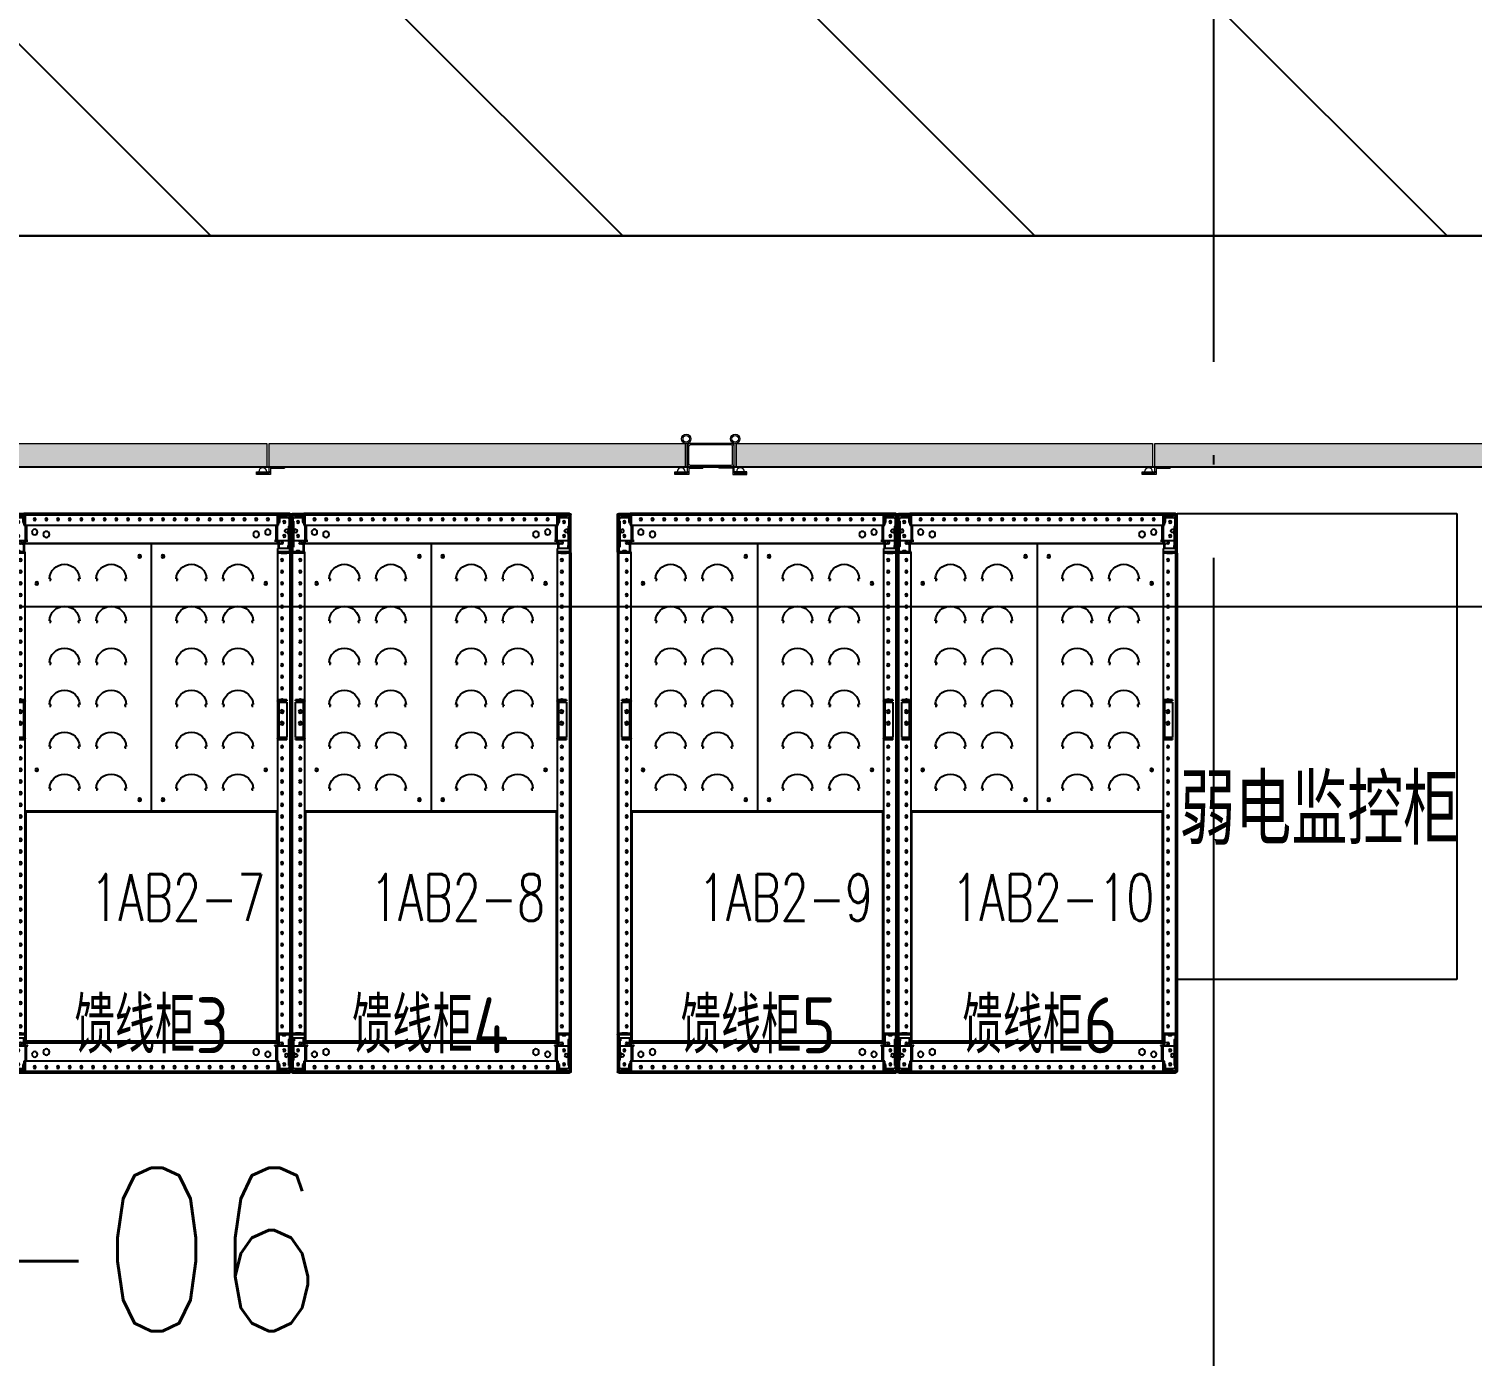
# Model space of a CAD drawing. Extents: x 758840 to 1108724, y -102573 to 143521.
# Drawn here: x 820393 to 823488, y 65825 to 68672 of the extents above; entities that cross this region are included whole.
import ezdxf
from ezdxf.enums import TextEntityAlignment as Align
from ezdxf.xclip import XClip

# ---------------------------------------------------------------- set-up
doc = ezdxf.new("R2010")
doc.units = 0
doc.header["$LTSCALE"] = 1000
doc.header["$MEASUREMENT"] = 0
doc.linetypes.add('DOTE', pattern=[2.42, 2, -0.2, 0.02, -0.2])
for name, color, linetype in [('01-房间正式编号', 1, 'Continuous'), ('02电气-设备', 255, 'Continuous'), ('02电气-设备基础', 252, 'Continuous'), ('DOTE', 8, 'DOTE'), ('LWIRE', 1, 'Continuous'), ('电缆沟', 2, 'Continuous'), ('空调标注', 3, 'Continuous'), ('钢盖板', 6, 'Continuous')]:
    doc.layers.add(name, color=color, linetype=linetype)
doc.layers.add('细实线', color=3, linetype='Continuous', lineweight=5)
doc.styles.add('_TEL_DIM', font='SIMPLEX', dxfattribs={"width": 0.8, "height": 3.5, "bigfont": 'HZTXT'})
doc.styles.get("Standard").update_dxf_attribs({"font": 'gbenor.shx', "bigfont": 'gbcbig.shx'})
doc.styles.add('平面图B$0$HZ', font='romans.shx', dxfattribs={"width": 0.8, "bigfont": 'gbcbig.shx'})
doc.styles.add('电气文字', font='txtd.shx', dxfattribs={"width": 0.8, "height": 3.5, "bigfont": 'HZTXT.shx'})

# ---------------------------------------------------------------- blocks, each defined once
blk = doc.blocks.new('600mm 低压柜')
at = {"linetype": 'Continuous', "lineweight": 18}
h = blk.add_hatch(dxfattribs=at)
h.set_pattern_fill('ANSI31', color=256, scale=100, style=0)
h.set_pattern_definition([(45, (-14519.86, -15579.33), (-224.5064, 224.5064), [])])
edge = h.paths.add_edge_path(flags=0)
edge.add_line((15.6, -155), (42.1, -155))
edge.add_line((42.1, -155), (42.1, -152.5))
edge.add_line((42.1, -152.5), (15.6, -152.5))
edge.add_arc((15.6, -152), 0.5, 180, 270, ccw=False)
edge.add_line((15.1, -152), (15.1, -73))
edge.add_arc((15.6, -73), 0.5, 90, 180, ccw=False)
edge.add_line((15.6, -72.5), (39.1, -72.5))
edge.add_arc((39.1, -73), 0.5, 0, 90, ccw=False)
edge.add_line((39.6, -73), (39.6, -95))
edge.add_line((39.6, -95), (42.1, -95))
edge.add_line((42.1, -95), (42.1, -73))
edge.add_arc((39.1, -73), 3, 0, 90)
edge.add_line((39.1, -70), (15.6, -70))
edge.add_arc((15.6, -73), 3, 90, 180)
edge.add_line((12.6, -73), (12.6, -152))
edge.add_arc((15.6, -152), 3, 180, 270)
h = blk.add_hatch(dxfattribs=at)
h.set_pattern_fill('ANSI31', color=256, scale=100, angle=90, style=0)
h.set_pattern_definition([(135, (-14519.86, -15579.33), (-224.5064, -224.5064), [])])
edge = h.paths.add_edge_path(flags=0)
edge.add_line((609.6, -152.5), (583.1, -152.5))
edge.add_line((583.1, -152.5), (583.1, -155))
edge.add_line((583.1, -155), (609.6, -155))
edge.add_arc((609.6, -152), 3, 270, 360)
edge.add_line((612.6, -152), (612.6, -73))
edge.add_arc((609.6, -73), 3, 360, 450)
edge.add_line((609.6, -70), (586.1, -70))
edge.add_arc((586.1, -73), 3, 90, 180)
edge.add_line((583.1, -73), (583.1, -95))
edge.add_line((583.1, -95), (585.6, -95))
edge.add_line((585.6, -95), (585.6, -73))
edge.add_arc((586.1, -73), 0.5, 90, 180, ccw=False)
edge.add_line((586.1, -72.5), (609.6, -72.5))
edge.add_arc((609.6, -73), 0.5, 0, 90, ccw=False)
edge.add_line((610.1, -73), (610.1, -152))
edge.add_arc((609.6, -152), 0.5, 270, 360, ccw=False)
at = {"linetype": 'Continuous', "lineweight": 25}
for p, q in [((12.6, -1185), (12.6, -73)), ((15.1, -152), (15.1, -73)), ((15.6, -70), (609.6, -70)), ((39.1, -72.5), (15.6, -72.5)), ((15.6, -96.5), (15.6, -72.5)), ((17.1, -75.2), (17.1, -72.7)), ((17.1, -72.7), (39.5, -72.7)), ((17.1, -75.2), (39.6, -75.2)), ((20.1, -78.5), (17.1, -81.5)), ((17.1, -81.5), (17.1, -97.1)), ((20.1, -75.2), (20.1, -72.7)), ((39.6, -78.5), (20.1, -78.5)), ((37.1, -81.7), (38.6, -80.2)), ((37.1, -88.2), (37.1, -81.7)), ((38.6, -89.7), (37.1, -88.2)), ((38.6, -80.2), (39.6, -80.2)), ((39.6, -89.7), (38.6, -89.7)), ((39.6, -70), (39.6, -70)), ((39.6, -95), (39.6, -73)), ((42.1, -72.5), (42, -72.5)), ((42, -72.7), (42.1, -72.7)), ((42.1, -95), (42.1, -70)), ((583.1, -73), (42.1, -73)), ((583.1, -70), (583.1, -128.5)), ((583.1, -72.5), (583.1, -72.5)), ((583.1, -72.7), (583.1, -72.7)), ((585.6, -70), (585.6, -70)), ((585.6, -73), (585.6, -95)), ((585.6, -75.2), (608.1, -75.2)), ((605.1, -78.5), (585.6, -78.5)), ((585.6, -80.2), (586.6, -80.2)), ((586.6, -89.7), (585.6, -89.7)), ((585.7, -72.7), (608.1, -72.7)), ((609.6, -72.5), (586.1, -72.5)), ((586.6, -80.2), (588.1, -81.7)), ((588.1, -88.2), (586.6, -89.7)), ((588.1, -81.7), (588.1, -88.2)), ((608.1, -81.5), (605.1, -78.5)), ((607.4, -86.3), (609.9, -86.3)), ((607.4, -86.3), (607.4, -140.8)), ((607.6, -75.2), (607.6, -72.7)), ((608.1, -75.2), (608.1, -72.7)), ((608.1, -86.3), (608.1, -81.5)), ((609.3, -80.2), (609.3, -72.5)), ((610.1, -80.2), (609.3, -80.2)), ((609.6, -80.2), (609.6, -86.3)), ((609.9, -86.3), (609.9, -140.8)), ((610.1, -73), (610.1, -152)), ((612.6, -1185), (612.6, -73)), ((15.2, -138.9), (15.2, -96.4)), ((17.8, -98.3), (17.7, -98.1)), ((17.8, -145), (17.8, -98.3)), ((19.5, -107.8), (17.8, -107.8)), ((17.8, -114.4), (19.5, -114.4)), ((19.5, -107.8), (19.5, -114.4)), ((585.6, -95), (39.6, -95)), ((42.5, -95), (42.5, -128.5)), ((45.1, -95), (45.1, -128.5)), ((45.2, -95), (45.2, -128.5)), ((579.6, -128.5), (579.6, -95)), ((580.1, -128.5), (580.1, -95)), ((610, -98.5), (610, -142.7)), ((610, -98.5), (610.1, -98.5)), ((15.1, -145), (42.1, -145)), ((15.3, -140.7), (17.7, -140.4)), ((15.3, -140.7), (17.7, -140.5)), ((15.3, -140.7), (17.8, -140.7)), ((15.3, -145), (15.3, -140.7)), ((15.6, -145), (15.6, -152.5)), ((15.6, -152.5), (42.1, -152.5)), ((17.7, -140.5), (17.8, -140.7)), ((17.8, -126.2), (20.1, -128.5)), ((19.5, -138.9), (17.8, -138.9)), ((19.5, -138.9), (19.5, -145)), ((20.1, -128.5), (48.1, -128.5)), ((22.1, -152.5), (22.1, -152.2)), ((22.1, -152.2), (34.1, -152.2)), ((34.1, -152.2), (34.1, -152.5)), ((37.1, -137), (37.1, -134.5)), ((37.1, -134.5), (39.6, -134.5)), ((37.1, -137), (39.6, -137)), ((37.8, -128.5), (37.8, -128.6)), ((37.8, -128.6), (42.1, -128.6)), ((38.6, -137), (38.6, -134.5)), ((39.1, -128.6), (39.1, -134.5)), ((39.1, -137), (39.1, -145)), ((39.6, -145), (39.6, -128.6)), ((42.1, -128.6), (42.1, -1187.5)), ((48.1, -129), (42.1, -129)), ((583.1, -134), (42.1, -134)), ((42.1, -134.5), (583.1, -134.5)), ((42.1, -137), (583.1, -137)), ((42.1, -143), (42.6, -143)), ((42.6, -137), (42.6, -631)), ((43.6, -137), (43.6, -631)), ((43.7, -138), (43.7, -137)), ((581.5, -138), (43.7, -138)), ((44.1, -138.5), (43.8, -138)), ((44.1, -138.5), (581.1, -138.5)), ((44.1, -138.5), (44.1, -631)), ((48.1, -128.5), (48.1, -129)), ((577.1, -128.5), (605.1, -128.5)), ((577.1, -129), (577.1, -128.5)), ((583.1, -129), (577.1, -129)), ((581.1, -631), (581.1, -138.5)), ((581.5, -138), (581.5, -137)), ((581.6, -137), (581.5, -137.5)), ((581.6, -631), (581.6, -137)), ((582.6, -631), (582.6, -137)), ((582.6, -143), (583.1, -143)), ((583.1, -1195), (583.1, -128.6)), ((583.1, -128.6), (587.3, -128.6)), ((583.1, -152.5), (609.6, -152.5)), ((585.6, -128.6), (585.6, -152.5)), ((585.6, -134.5), (588.1, -134.5)), ((585.6, -137), (588.1, -137)), ((586.1, -134.5), (586.1, -128.6)), ((586.1, -152.5), (586.1, -137)), ((586.6, -137), (586.6, -134.5)), ((587.3, -128.6), (587.3, -128.5)), ((588.1, -137), (588.1, -134.5)), ((592.8, -151.5), (594.3, -150)), ((592.8, -152.5), (592.8, -151.5)), ((594.3, -150), (600.8, -150)), ((600.8, -150), (602.3, -151.5)), ((602.3, -151.5), (602.3, -152.5)), ((605.1, -128.5), (607.4, -126.2)), ((607.4, -124.5), (609.9, -124.5)), ((607.4, -128.7), (609.9, -128.7)), ((609.9, -140.8), (607.4, -140.8)), ((609.6, -142.6), (609.6, -152.5)), ((610.1, -140.9), (610, -140.9)), ((15.6, -155), (42.1, -155)), ((15.6, -155), (15.6, -1185)), ((22.1, -155.2), (22.1, -155)), ((34.1, -155.2), (22.1, -155.2)), ((31, -155), (30.6, -155.2)), ((34.1, -155), (34.1, -155.2)), ((583.1, -155), (612.6, -155)), ((609.6, -1185), (609.6, -155)), ((610.1, -154.9), (610.1, -155)), ((583.1, -631.5), (42.1, -631.5)), ((42.6, -631), (43.6, -631)), ((581.6, -629.5), (43.6, -629.5)), ((44.1, -630), (581.1, -630)), ((44.1, -631), (581.1, -631)), ((147.4, -631.5), (147.4, -631)), ((149.6, -631.5), (149.6, -631)), ((275.1, -631.5), (275.1, -631)), ((312.6, -1205.5), (312.6, -631.5)), ((350.1, -631), (350.1, -631.5)), ((562.6, -631), (562.6, -631.5)), ((582.6, -631), (581.6, -631)), ((94.1, -677), (97.1, -677)), ((97.1, -680), (94.1, -680)), ((156, -677), (159, -677)), ((159, -680), (156, -680)), ((194.1, -677), (197.1, -677)), ((197.1, -680), (194.1, -680)), ((256, -677), (259, -677)), ((259, -680), (256, -680)), ((366.1, -677), (369.1, -677)), ((369.1, -680), (366.1, -680)), ((428, -677), (431, -677)), ((431, -680), (428, -680)), ((466.1, -677), (469.1, -677)), ((469.1, -680), (466.1, -680)), ((528, -677), (531, -677)), ((531, -680), (528, -680)), ((94.1, -767), (97.1, -767)), ((97.1, -770), (94.1, -770)), ((156, -767), (159, -767)), ((159, -770), (156, -770)), ((194.1, -767), (197.1, -767)), ((197.1, -770), (194.1, -770)), ((256, -767), (259, -767)), ((259, -770), (256, -770)), ((366.1, -767), (369.1, -767)), ((369.1, -770), (366.1, -770)), ((428, -767), (431, -767)), ((431, -770), (428, -770)), ((466.1, -767), (469.1, -767)), ((469.1, -770), (466.1, -770)), ((528, -767), (531, -767)), ((531, -770), (528, -770)), ((22.1, -785), (22.1, -787)), ((22.1, -785), (39.1, -785)), ((22.1, -787), (39.1, -787)), ((22.1, -789.5), (22.1, -865.5)), ((40.1, -789.5), (22.1, -789.5)), ((39.1, -789.5), (39.1, -865.5)), ((40.1, -867), (40.1, -788)), ((585.1, -788), (585.1, -867)), ((603.1, -789.5), (585.1, -789.5)), ((586.1, -785), (603.1, -785)), ((586.1, -787), (603.1, -787)), ((586.1, -865.5), (586.1, -789.5)), ((603.1, -787), (603.1, -785)), ((603.1, -865.5), (603.1, -789.5)), ((22.1, -865.5), (40.1, -865.5)), ((94.1, -857), (97.1, -857)), ((97.1, -860), (94.1, -860)), ((156, -857), (159, -857)), ((159, -860), (156, -860)), ((194.1, -857), (197.1, -857)), ((197.1, -860), (194.1, -860)), ((256, -857), (259, -857)), ((259, -860), (256, -860)), ((366.1, -857), (369.1, -857)), ((369.1, -860), (366.1, -860)), ((428, -857), (431, -857)), ((431, -860), (428, -860)), ((466.1, -857), (469.1, -857)), ((469.1, -860), (466.1, -860)), ((528, -857), (531, -857)), ((531, -860), (528, -860)), ((585.1, -865.5), (603.1, -865.5)), ((22.1, -868), (22.1, -870)), ((39.1, -868), (22.1, -868)), ((39.1, -870), (22.1, -870)), ((603.1, -868), (586.1, -868)), ((603.1, -870), (586.1, -870)), ((603.1, -870), (603.1, -868)), ((94.1, -947), (97.1, -947)), ((97.1, -950), (94.1, -950)), ((156, -947), (159, -947)), ((159, -950), (156, -950)), ((194.1, -947), (197.1, -947)), ((197.1, -950), (194.1, -950)), ((256, -947), (259, -947)), ((259, -950), (256, -950)), ((366.1, -947), (369.1, -947)), ((369.1, -950), (366.1, -950)), ((428, -947), (431, -947)), ((431, -950), (428, -950)), ((466.1, -947), (469.1, -947)), ((469.1, -950), (466.1, -950)), ((528, -947), (531, -947)), ((531, -950), (528, -950)), ((94.1, -1037), (97.1, -1037)), ((97.1, -1040), (94.1, -1040)), ((156, -1037), (159, -1037)), ((159, -1040), (156, -1040)), ((194.1, -1037), (197.1, -1037)), ((197.1, -1040), (194.1, -1040)), ((256, -1037), (259, -1037)), ((259, -1040), (256, -1040)), ((366.1, -1037), (369.1, -1037)), ((369.1, -1040), (366.1, -1040)), ((428, -1037), (431, -1037)), ((431, -1040), (428, -1040)), ((466.1, -1037), (469.1, -1037)), ((469.1, -1040), (466.1, -1040)), ((528, -1037), (531, -1037)), ((531, -1040), (528, -1040)), ((94.1, -1127), (97.1, -1127)), ((97.1, -1130), (94.1, -1130)), ((156, -1127), (159, -1127)), ((159, -1130), (156, -1130)), ((194.1, -1127), (197.1, -1127)), ((197.1, -1130), (194.1, -1130)), ((256, -1127), (259, -1127)), ((259, -1130), (256, -1130)), ((366.1, -1127), (369.1, -1127)), ((369.1, -1130), (366.1, -1130)), ((428, -1127), (431, -1127)), ((431, -1130), (428, -1130)), ((466.1, -1127), (469.1, -1127)), ((469.1, -1130), (466.1, -1130)), ((528, -1127), (531, -1127)), ((531, -1130), (528, -1130)), ((42.1, -1185), (12.6, -1185)), ((12.6, -1188), (12.6, -1267)), ((15.1, -1185), (15.1, -1185)), ((15.1, -1267), (15.1, -1188)), ((15.1, -1199), (15.2, -1199)), ((15.2, -1241.5), (15.2, -1197.3)), ((15.3, -1199.1), (17.8, -1199.1)), ((15.3, -1253.6), (15.3, -1199.1)), ((42.1, -1187.5), (15.6, -1187.5)), ((15.6, -1197.3), (15.6, -1187.5)), ((17.8, -1253.6), (17.8, -1199.1)), ((22.8, -1188.5), (22.8, -1187.5)), ((24.3, -1190), (22.8, -1188.5)), ((30.8, -1190), (24.3, -1190)), ((32.3, -1188.5), (30.8, -1190)), ((32.3, -1187.5), (32.3, -1188.5)), ((37.1, -1203), (37.1, -1205.5)), ((39.6, -1203), (37.1, -1203)), ((39.6, -1205.5), (37.1, -1205.5)), ((38.6, -1203), (38.6, -1205.5)), ((39.1, -1187.5), (39.1, -1203)), ((39.1, -1205.5), (39.1, -1211.4)), ((39.6, -1211.4), (39.6, -1187.5)), ((40.6, -1187.5), (40.6, -1205.5)), ((40.6, -1205.5), (584.6, -1205.5)), ((42.1, -1211.4), (42.1, -1205.5)), ((42.1, -1206), (583.1, -1206)), ((609.6, -1185), (583.1, -1185)), ((609.6, -1187.5), (583.1, -1187.5)), ((610.1, -1195), (583.1, -1195)), ((583.1, -1205.5), (583.1, -1211.4)), ((584.6, -1205.5), (584.6, -1195)), ((585.6, -1195), (585.6, -1211.4)), ((588.1, -1203), (585.6, -1203)), ((588.1, -1205.5), (585.6, -1205.5)), ((586.1, -1203), (586.1, -1195)), ((586.1, -1211.4), (586.1, -1205.5)), ((586.6, -1203), (586.6, -1205.5)), ((588.1, -1203), (588.1, -1205.5)), ((591.1, -1185), (591.1, -1184.7)), ((591.1, -1184.7), (603.1, -1184.7)), ((591.1, -1187.7), (591.1, -1187.5)), ((603.1, -1187.7), (591.1, -1187.7)), ((594.1, -1185), (594.5, -1184.7)), ((603.1, -1184.7), (603.1, -1185)), ((603.1, -1187.5), (603.1, -1187.7)), ((605.7, -1201.1), (605.7, -1195)), ((605.7, -1201.1), (607.4, -1201.1)), ((607.4, -1195), (607.4, -1241.7)), ((607.4, -1199.4), (607.4, -1199.2)), ((609.9, -1199.2), (607.4, -1199.5)), ((609.9, -1199.2), (607.4, -1199.4)), ((609.9, -1199.2), (607.4, -1199.2)), ((609.6, -1195), (609.6, -1187.5)), ((609.9, -1195), (609.9, -1199.2)), ((610, -1201.1), (610, -1243.5)), ((610.1, -1188), (610.1, -1267)), ((612.6, -1188), (612.6, -1267)), ((17.8, -1211.2), (15.3, -1211.2)), ((17.8, -1215.4), (15.3, -1215.4)), ((20.1, -1211.5), (17.8, -1213.8)), ((48.1, -1211.5), (20.1, -1211.5)), ((42.1, -1211.4), (37.8, -1211.4)), ((37.8, -1211.4), (37.8, -1211.5)), ((42.1, -1211), (48.1, -1211)), ((42.1, -1270), (42.1, -1211.5)), ((45.1, -1211.5), (45.1, -1245)), ((45.6, -1211.5), (45.6, -1245)), ((48.1, -1211), (48.1, -1211.5)), ((577.1, -1211), (583.1, -1211)), ((577.1, -1211.5), (577.1, -1211)), ((605.1, -1211.5), (577.1, -1211.5)), ((579.9, -1245), (579.9, -1211.5)), ((580, -1245), (580, -1211.5)), ((582.6, -1245), (582.6, -1211.5)), ((587.3, -1211.4), (583.1, -1211.4)), ((587.3, -1211.5), (587.3, -1211.4)), ((607.4, -1213.8), (605.1, -1211.5)), ((607.4, -1225.6), (605.7, -1225.6)), ((605.7, -1232.2), (605.7, -1225.6)), ((605.7, -1232.2), (607.4, -1232.2)), ((15.2, -1241.5), (15.1, -1241.5)), ((15.1, -1259.8), (15.9, -1259.8)), ((17.8, -1253.6), (15.3, -1253.6)), ((15.6, -1259.8), (15.6, -1253.6)), ((15.6, -1267.5), (39.1, -1267.5)), ((15.9, -1259.8), (15.9, -1267.5)), ((17.1, -1253.6), (17.1, -1258.5)), ((17.1, -1258.5), (20.1, -1261.5)), ((17.1, -1264.8), (17.1, -1267.3)), ((39.6, -1264.8), (17.1, -1264.8)), ((39.5, -1267.3), (17.1, -1267.3)), ((17.6, -1264.8), (17.6, -1267.3)), ((20.1, -1261.5), (39.6, -1261.5)), ((37.1, -1251.7), (38.6, -1250.2)), ((37.1, -1258.2), (37.1, -1251.7)), ((38.6, -1259.7), (37.1, -1258.2)), ((38.6, -1250.2), (39.6, -1250.2)), ((39.6, -1259.7), (38.6, -1259.7)), ((39.6, -1267), (39.6, -1245)), ((39.6, -1245), (585.6, -1245)), ((42.1, -1267.3), (42, -1267.3)), ((42, -1267.5), (42.1, -1267.5)), ((42.1, -1267), (583.1, -1267)), ((583.1, -1245), (583.1, -1270)), ((583.1, -1267.3), (583.1, -1267.3)), ((583.1, -1267.5), (583.1, -1267.5)), ((585.6, -1245), (585.6, -1267)), ((585.6, -1250.2), (586.6, -1250.2)), ((586.6, -1259.7), (585.6, -1259.7)), ((585.6, -1261.5), (605.1, -1261.5)), ((608.1, -1264.8), (585.6, -1264.8)), ((608.1, -1267.3), (585.7, -1267.3)), ((586.1, -1267.5), (609.6, -1267.5)), ((586.6, -1250.2), (588.1, -1251.7)), ((588.1, -1258.2), (586.6, -1259.7)), ((588.1, -1251.7), (588.1, -1258.2)), ((605.1, -1261.5), (608.1, -1258.5)), ((605.1, -1264.8), (605.1, -1267.3)), ((607.4, -1241.7), (607.4, -1241.9)), ((608.1, -1258.5), (608.1, -1242.9)), ((608.1, -1264.8), (608.1, -1267.3)), ((609.6, -1243.5), (609.6, -1267.5)), ((15.6, -1270), (39.1, -1270)), ((39.6, -1269.9), (39.6, -1270)), ((609.6, -1270), (39.6, -1270))]:
    blk.add_line(p, q, dxfattribs=at)
at = {"linetype": 'Continuous', "lineweight": 25, "flags": 128}
for points in [[(33.5, -155.2), (33.3, -155), (33.1, -155)], [(591.6, -1184.7), (591.8, -1184.9), (592, -1185)]]:
    blk.add_lwpolyline(points, dxfattribs=at)
at = {"linetype": 'Continuous', "lineweight": 25}
for centre, radius in [((27.3, -88.5), 2.7), ((62.6, -82.5), 2.7), ((87.6, -82.5), 2.7), ((112.6, -82.5), 2.7), ((137.6, -82.5), 2.7), ((162.6, -82.5), 2.7), ((187.6, -82.5), 2.7), ((212.6, -82.5), 2.7), ((237.6, -82.5), 2.7), ((262.6, -82.5), 2.7), ((287.6, -82.5), 2.7), ((312.6, -82.5), 2.7), ((337.6, -82.5), 2.7), ((362.6, -82.5), 2.7), ((387.6, -82.5), 2.7), ((412.6, -82.5), 2.7), ((437.6, -82.5), 2.7), ((462.6, -82.5), 2.7), ((487.6, -82.5), 2.7), ((512.6, -82.5), 2.7), ((537.6, -82.5), 2.7), ((562.6, -82.5), 2.7), ((597.8, -88.5), 2.7), ((27.3, -118.5), 2.7), ((62.6, -110), 6), ((87.6, -115), 6.55), ((537.6, -115), 6.55), ((562.6, -110), 6), ((597.8, -118.5), 2.7), ((602.6, -107.5), 3.55), ((32.1, -132.5), 2.7), ((593.1, -132.5), 2.7), ((32.1, -170), 2.7), ((593.1, -170), 2.7), ((32.1, -195), 2.7), ((593.1, -195), 2.7), ((32.1, -220), 2.7), ((32.1, -245), 2.7), ((593.1, -220), 2.7), ((593.1, -245), 2.7), ((32.1, -270), 2.7), ((593.1, -270), 2.7), ((32.1, -295), 2.7), ((593.1, -295), 2.7), ((32.1, -320), 2.7), ((593.1, -320), 2.7), ((32.1, -345), 2.7), ((32.1, -370), 2.7), ((593.1, -345), 2.7), ((593.1, -370), 2.7), ((32.1, -395), 2.7), ((593.1, -395), 2.7), ((32.1, -420), 2.7), ((593.1, -420), 2.7), ((32.1, -445), 2.7), ((593.1, -445), 2.7), ((32.1, -470), 2.7), ((32.1, -495), 2.7), ((593.1, -470), 2.7), ((593.1, -495), 2.7), ((32.1, -520), 2.7), ((593.1, -520), 2.7), ((32.1, -545), 2.7), ((593.1, -545), 2.7), ((32.1, -570), 2.7), ((593.1, -570), 2.7), ((32.1, -595), 2.7), ((32.1, -620), 2.7), ((593.1, -595), 2.7), ((593.1, -620), 2.7), ((32.1, -645), 2.7), ((593.1, -645), 2.7), ((32.1, -670), 2.7), ((287.6, -656), 3.25), ((287.6, -656), 2.7), ((337.6, -656), 3.25), ((337.6, -656), 2.7), ((593.1, -670), 2.7), ((32.1, -695), 2.7), ((593.1, -695), 2.7), ((32.1, -720), 2.7), ((32.1, -745), 2.7), ((67.1, -720), 3.25), ((67.1, -720), 2.7), ((558.1, -720), 3.25), ((558.1, -720), 2.7), ((593.1, -720), 2.7), ((593.1, -745), 2.7), ((32.1, -770), 2.7), ((593.1, -770), 2.7), ((32.1, -820), 3.55), ((32.1, -820), 2.7), ((593.1, -820), 3.55), ((593.1, -820), 2.7), ((32.1, -845), 3.55), ((32.1, -845), 2.7), ((593.1, -845), 3.55), ((593.1, -845), 2.7), ((32.1, -895), 2.7), ((593.1, -895), 2.7), ((32.1, -920), 2.7), ((593.1, -920), 2.7), ((32.1, -945), 2.7), ((593.1, -945), 2.7), ((32.1, -970), 2.7), ((593.1, -970), 2.7), ((32.1, -995), 2.7), ((32.1, -1020), 2.7), ((593.1, -995), 2.7), ((593.1, -1020), 2.7), ((32.1, -1045), 2.7), ((593.1, -1045), 2.7), ((32.1, -1070), 2.7), ((593.1, -1070), 2.7), ((32.1, -1095), 2.7), ((593.1, -1095), 2.7), ((32.1, -1120), 2.7), ((32.1, -1145), 2.7), ((67.1, -1120), 3.25), ((67.1, -1120), 2.7), ((558.1, -1120), 3.25), ((558.1, -1120), 2.7), ((593.1, -1120), 2.7), ((593.1, -1145), 2.7), ((32.1, -1170), 2.7), ((287.6, -1178), 3.25), ((287.6, -1178), 2.7), ((337.6, -1178), 3.25), ((337.6, -1178), 2.7), ((593.1, -1170), 2.7), ((32.1, -1207.5), 2.7), ((593.1, -1207.5), 2.7), ((22.6, -1232.5), 3.55), ((27.3, -1221.5), 2.7), ((62.6, -1230), 6), ((87.6, -1225), 6.55), ((537.6, -1225), 6.55), ((562.6, -1230), 6), ((597.8, -1221.5), 2.7), ((27.3, -1251.5), 2.7), ((62.6, -1257.5), 2.7), ((87.6, -1257.5), 2.7), ((112.6, -1257.5), 2.7), ((137.6, -1257.5), 2.7), ((162.6, -1257.5), 2.7), ((187.6, -1257.5), 2.7), ((212.6, -1257.5), 2.7), ((237.6, -1257.5), 2.7), ((262.6, -1257.5), 2.7), ((287.6, -1257.5), 2.7), ((312.6, -1257.5), 2.7), ((337.6, -1257.5), 2.7), ((362.6, -1257.5), 2.7), ((387.6, -1257.5), 2.7), ((412.6, -1257.5), 2.7), ((437.6, -1257.5), 2.7), ((462.6, -1257.5), 2.7), ((487.6, -1257.5), 2.7), ((512.6, -1257.5), 2.7), ((537.6, -1257.5), 2.7), ((562.6, -1257.5), 2.7), ((597.8, -1251.5), 2.7)]:
    blk.add_circle(centre, radius, dxfattribs=at)
for centre, radius, start, end in [((15.6, -73), 3, 90, 180), ((15.6, -73), 0.5, 90, 180), ((39.1, -73), 3, 0, 90), ((39.1, -73), 0.5, 0, 90), ((586.1, -73), 3, 90, 180), ((586.1, -73), 0.5, 90, 180), ((609.6, -73), 3, 360, 90), ((609.6, -73), 0.5, 360, 90), ((16.4, -98.3), 1.34, 9.2464, 13.1616), ((22.6, -107.5), 3.55, 209.1627, 184.8477), ((609.9, -98.4), 0.0893, 191.4218, 278.0495), ((15.6, -152), 3, 180, 270), ((15.6, -152), 0.5, 180, 270), ((15.2, -140.7), 0.0515, 9.2464, 13.1616), ((16.4, -140.7), 1.34, 9.2464, 13.1616), ((609.6, -140.4), 2.32, 191.4218, 278.0495), ((609.6, -152), 3, 270, 360), ((609.6, -152), 0.5, 270, 0), ((609.9, -140.8), 0.0893, 191.4218, 278.0495), ((610, -142.7), 0.0893, 11.4218, 98.0495), ((126.6, -678.5), 32.5, 182.6454, 357.3546), ((126.6, -678.5), 29.5, 177.0854, 182.9146), ((126.6, -678.5), 29.5, 357.0854, 2.9146), ((226.6, -678.5), 32.5, 182.6454, 357.3546), ((226.6, -678.5), 29.5, 177.0854, 182.9146), ((226.6, -678.5), 29.5, 357.0854, 2.9146), ((398.6, -678.5), 32.5, 182.6454, 357.3546), ((398.6, -678.5), 29.5, 177.0854, 182.9146), ((398.6, -678.5), 29.5, 357.0854, 2.9146), ((498.6, -678.5), 32.5, 182.6454, 357.3546), ((498.6, -678.5), 29.5, 177.0854, 182.9146), ((498.6, -678.5), 29.5, 357.0854, 2.9146), ((126.6, -768.5), 32.5, 182.6454, 357.3546), ((126.6, -768.5), 29.5, 177.0854, 182.9146), ((126.6, -768.5), 29.5, 357.0854, 2.9146), ((226.6, -768.5), 32.5, 182.6454, 357.3546), ((226.6, -768.5), 29.5, 177.0854, 182.9146), ((226.6, -768.5), 29.5, 357.0854, 2.9146), ((398.6, -768.5), 32.5, 182.6454, 357.3546), ((398.6, -768.5), 29.5, 177.0854, 182.9146), ((398.6, -768.5), 29.5, 357.0854, 2.9146), ((498.6, -768.5), 32.5, 182.6454, 357.3546), ((498.6, -768.5), 29.5, 177.0854, 182.9146), ((498.6, -768.5), 29.5, 357.0854, 2.9146), ((39.1, -788), 3, 0, 90), ((39.1, -788), 1, 0, 90), ((586.1, -788), 3, 90, 180), ((586.1, -788), 1, 90, 180), ((126.6, -858.5), 32.5, 182.6454, 357.3546), ((126.6, -858.5), 29.5, 177.0854, 182.9146), ((126.6, -858.5), 29.5, 357.0854, 2.9146), ((226.6, -858.5), 32.5, 182.6454, 357.3546), ((226.6, -858.5), 29.5, 177.0854, 182.9146), ((226.6, -858.5), 29.5, 357.0854, 2.9146), ((398.6, -858.5), 32.5, 182.6454, 357.3546), ((398.6, -858.5), 29.5, 177.0854, 182.9146), ((398.6, -858.5), 29.5, 357.0854, 2.9146), ((498.6, -858.5), 32.5, 182.6454, 357.3546), ((498.6, -858.5), 29.5, 177.0854, 182.9146), ((498.6, -858.5), 29.5, 357.0854, 2.9146), ((32.1, -870), 2.7, 180, 0), ((32.1, -870), 2.7, 47.7946, 132.2054), ((39.1, -867), 3, 270, 0), ((39.1, -867), 1, 270, 0), ((586.1, -867), 3, 180, 270), ((586.1, -867), 1, 180, 270), ((593.1, -870), 2.7, 180, 0), ((593.1, -870), 2.7, 47.7946, 132.2054), ((126.6, -948.5), 32.5, 182.6454, 357.3546), ((126.6, -948.5), 29.5, 177.0854, 182.9146), ((126.6, -948.5), 29.5, 357.0854, 2.9146), ((226.6, -948.5), 32.5, 182.6454, 357.3546), ((226.6, -948.5), 29.5, 177.0854, 182.9146), ((226.6, -948.5), 29.5, 357.0854, 2.9146), ((398.6, -948.5), 32.5, 182.6454, 357.3546), ((398.6, -948.5), 29.5, 177.0854, 182.9146), ((398.6, -948.5), 29.5, 357.0854, 2.9146), ((498.6, -948.5), 32.5, 182.6454, 357.3546), ((498.6, -948.5), 29.5, 177.0854, 182.9146), ((498.6, -948.5), 29.5, 357.0854, 2.9146), ((126.6, -1038.5), 32.5, 182.6454, 357.3546), ((126.6, -1038.5), 29.5, 177.0854, 182.9146), ((126.6, -1038.5), 29.5, 357.0854, 2.9146), ((226.6, -1038.5), 32.5, 182.6454, 357.3546), ((226.6, -1038.5), 29.5, 177.0854, 182.9146), ((226.6, -1038.5), 29.5, 357.0854, 2.9146), ((398.6, -1038.5), 32.5, 182.6454, 357.3546), ((398.6, -1038.5), 29.5, 177.0854, 182.9146), ((398.6, -1038.5), 29.5, 357.0854, 2.9146), ((498.6, -1038.5), 32.5, 182.6454, 357.3546), ((498.6, -1038.5), 29.5, 177.0854, 182.9146), ((498.6, -1038.5), 29.5, 357.0854, 2.9146), ((126.6, -1128.5), 32.5, 182.6454, 357.3546), ((126.6, -1128.5), 29.5, 177.0854, 182.9146), ((126.6, -1128.5), 29.5, 357.0854, 2.9146), ((226.6, -1128.5), 32.5, 182.6454, 357.3546), ((226.6, -1128.5), 29.5, 177.0854, 182.9146), ((226.6, -1128.5), 29.5, 357.0854, 2.9146), ((398.6, -1128.5), 32.5, 182.6454, 357.3546), ((398.6, -1128.5), 29.5, 177.0854, 182.9146), ((398.6, -1128.5), 29.5, 357.0854, 2.9146), ((498.6, -1128.5), 32.5, 182.6454, 357.3546), ((498.6, -1128.5), 29.5, 177.0854, 182.9146), ((498.6, -1128.5), 29.5, 357.0854, 2.9146), ((15.6, -1188), 3, 90, 180), ((15.6, -1188), 0.5, 90, 180), ((15.1, -1197.2), 0.0893, 191.4218, 278.0495), ((15.5, -1199.6), 2.32, 11.4218, 98.0495), ((15.2, -1199.1), 0.0893, 11.4218, 98.0495), ((608.7, -1199.2), 1.34, 189.2464, 193.1616), ((609.6, -1188), 3, 0, 90), ((609.6, -1188), 0.5, 0, 90), ((609.9, -1199.2), 0.0515, 189.2464, 193.1616), ((602.6, -1232.5), 3.55, 29.1627, 4.8477), ((15.6, -1267), 3, 180, 270), ((15.6, -1267), 0.5, 180, 270), ((15.2, -1241.6), 0.0893, 11.4218, 98.0495), ((39.1, -1267), 0.5, 270, 360), ((39.1, -1267), 3, 270, 360), ((586.1, -1267), 3, 180, 270), ((586.1, -1267), 0.5, 180, 270), ((608.7, -1241.7), 1.34, 189.2464, 193.1616), ((609.6, -1267), 3, 270, 0), ((609.6, -1267), 0.5, 270, 0)]:
    blk.add_arc(centre, radius, start, end, dxfattribs=at)
for points, knots in [([(15.2, -96.4), (15.1, -96.4), (15.1, -96.4), (15.1, -96.4), (15.1, -96.4), (15.1, -96.4), (15.1, -96.4)], [0, 0, 0, 0, 0.25, 0.5, 0.75, 1, 1, 1, 1]), ([(15.1, -138.8), (15.1, -138.8), (15.1, -138.8), (15.1, -138.8), (15.1, -138.9), (15.1, -138.9), (15.2, -138.9)], [0, 0, 0, 0, 0.25, 0.5, 0.75, 1, 1, 1, 1]), ([(15.2, -140.6), (15.2, -140.6), (15.2, -140.6), (15.2, -140.6), (15.2, -140.7), (15.2, -140.7), (15.3, -140.7)], [0, 0, 0, 0, 0.25, 0.5, 0.75, 1, 1, 1, 1]), ([(43.7, -137.5), (43.6, -137.3), (43.6, -137.2), (43.6, -137), (43.6, -137)], [0, 0, 0, 0, 0.797692, 1, 1, 1, 1]), ([(581.3, -138), (581.2, -138.1), (581.2, -138.3), (581.1, -138.4), (581.1, -138.5)], [0, 0, 0, 0, 0.790027, 1, 1, 1, 1]), ([(610, -1199.3), (609.9, -1199.3), (609.9, -1199.3), (609.9, -1199.3), (609.9, -1199.3), (609.9, -1199.3), (609.9, -1199.2)], [0, 0, 0, 0, 0.25, 0.5, 0.75, 1, 1, 1, 1]), ([(610.1, -1201.1), (610.1, -1201.1), (610, -1201.1), (610, -1201.1), (610, -1201.1), (610, -1201.1), (610, -1201.1)], [0, 0, 0, 0, 0.25, 0.5, 0.75, 1, 1, 1, 1]), ([(610, -1243.5), (610, -1243.5), (610, -1243.5), (610, -1243.5), (610, -1243.5), (610.1, -1243.6), (610.1, -1243.6)], [0, 0, 0, 0, 0.25, 0.5, 0.75, 1, 1, 1, 1])]:
    blk.add_open_spline(points, degree=3, knots=knots, dxfattribs=at)
for points in [[(17.7, -98), (17.6, -97.8), (17.5, -97.3), (16.9, -96.8), (16.1, -96.5), (15.5, -96.5), (15.2, -96.4)], [(15.2, -138.9), (15.5, -138.9), (16.1, -138.9), (16.9, -139.3), (17.5, -139.8), (17.6, -140.2), (17.7, -140.4)], [(43.7, -138), (43.7, -138), (43.8, -138), (43.9, -138.1), (44, -138.3), (44, -138.4), (44.1, -138.5)], [(581.1, -138.5), (581.1, -138.4), (581.2, -138.3), (581.3, -138.1), (581.4, -138), (581.4, -138), (581.5, -138)], [(610, -1201.1), (609.6, -1201.1), (609, -1201), (608.2, -1200.7), (607.6, -1200.2), (607.5, -1199.7), (607.4, -1199.5)], [(607.4, -1242), (607.5, -1242.2), (607.6, -1242.6), (608.2, -1243.1), (609, -1243.4), (609.6, -1243.5), (610, -1243.5)]]:
    blk.add_open_spline(points, degree=3, dxfattribs=at)
blk = doc.blocks.new('BD4-PAL0101-LVPM-06')
at = {"ltscale": 5}
h = blk.add_hatch(dxfattribs=at)
h.set_pattern_fill('隔热材料01', color=8, scale=80, angle=45)
h.set_pattern_definition([(315, (-6392441.697, 4851822.73), (28.28427125, 28.28427125), [4.0142, -35.9858]), (315, (-6392462.887, 4851801.54), (28.28427125, 28.28427125), [4.0142, -35.9858]), (135, (-6392429.262, 4851796.78), (-28.28427125, -28.28427125), [4.0142, -35.9858]), (135, (-6392436.936, 4851789.106), (-28.28427125, -28.28427125), [4.0142, -35.9858]), (225, (-6392414.405, 4851802.546), (28.28427125, -28.28427125), [40.0194, 0.0194]), (180, (-6392423.72, 4851796.07), (-28.2842, 28.2842), [3.4144, -53.1542]), (161.56505, (-6392398.85, 4851824.354), (-28.284169758, 28.28429741), [2.244, -87.1988]), (161.56505, (-6392427.134, 4851796.07), (-28.284169758, 28.28429741), [2.244, -87.1988]), (198.43495, (-6392391.177, 4851825.773), (-28.28429741, 28.28416976), [4.488, -84.9548]), (198.43495, (-6392419.46, 4851797.49), (-28.28429741, 28.28416976), [4.488, -84.9548]), (108.43495, (-6392403.817, 4851827.902), (-28.28429741, 28.284169758), [21.3712, -68.0716]), (108.43495, (-6392432.101, 4851799.618), (-28.28429741, 28.284169758), [21.3712, -68.0716]), (161.56505, (-6392413.413, 4851851.015), (-28.284169758, 28.28429741), [2.244, -87.1988]), (161.56505, (-6392441.697, 4851822.73), (-28.284169758, 28.28429741), [2.244, -87.1988]), (180, (-6392443.826, 4851823.44), (-28.2842, 28.2842), [3.4144, -53.1542]), (198.43495, (-6392418.956, 4851851.724), (-28.28429741, 28.28416976), [4.488, -84.9548]), (198.43495, (-6392447.24, 4851823.44), (-28.28429741, 28.28416976), [4.488, -84.9548]), (90, (-6392463.597, 4851803.67), (-28.2842, 28.2842), [3.4144, -53.1542]), (108.43495, (-6392434.603, 4851829.825), (-28.28429741, 28.284169758), [2.244, -87.1988]), (108.43495, (-6392462.887, 4851801.54), (-28.28429741, 28.284169758), [2.244, -87.1988]), (71.56505, (-6392435.313, 4851835.37), (-28.28416976, 28.28429741), [4.488, -84.9548]), (71.56505, (-6392463.597, 4851807.084), (-28.28416976, 28.28429741), [4.488, -84.9548]), (161.56505, (-6392411.49, 4851820.229), (-28.284169758, 28.28429741), [21.3712, -68.0716]), (161.56505, (-6392439.774, 4851791.944), (-28.284169758, 28.28429741), [21.3712, -68.0716]), (90, (-6392436.226, 4851783.563), (-28.2842, 28.2842), [3.4144, -53.1542]), (108.43495, (-6392407.942, 4851815.261), (-28.28429741, 28.284169758), [2.244, -87.1988]), (108.43495, (-6392436.226, 4851786.977), (-28.28429741, 28.284169758), [2.244, -87.1988]), (71.56505, (-6392409.36, 4851807.59), (-28.28416976, 28.28429741), [4.488, -84.9548]), (71.56505, (-6392437.646, 4851779.305), (-28.28416976, 28.28429741), [4.488, -84.9548])])
h.paths.add_polyline_path([(1944777.6, 710163.1), (1944777.6, 710213.1), (1944212.1, 710213.1), (1944212.1, 710163.1)])
h.paths.add_polyline_path([(1945348.1, 710163.1), (1945348.1, 710213.1), (1944782.6, 710213.1), (1944782.6, 710163.1)])
h.paths.add_polyline_path([(1943209.6, 710213.1), (1944102.1, 710213.1), (1944102.1, 710163.1), (1943209.6, 710163.1)])
h.paths.add_polyline_path([(1942312.1, 710213.1), (1943204.6, 710213.1), (1943204.6, 710163.1), (1942312.1, 710163.1)])
h.paths.add_polyline_path([(1942202.1, 710163.1), (1941309.6, 710163.1), (1941309.6, 710213.1), (1942202.1, 710213.1)])
h.paths.add_polyline_path([(1941304.6, 710213.1), (1941304.6, 710163.1), (1940412.1, 710163.1), (1940412.1, 710213.1)])
h.paths.add_polyline_path([(1939209.6, 710213.1), (1940302.1, 710213.1), (1940302.1, 710163.1), (1939209.6, 710163.1)])
h.paths.add_polyline_path([(1939204.6, 710213.1), (1939204.6, 710163.1), (1938112.1, 710163.1), (1938112.1, 710213.1)])
h.paths.add_polyline_path([(1936804.6, 710213.1), (1938002.1, 710213.1), (1938002.1, 710163.1), (1936804.6, 710163.1)])
h.paths.add_polyline_path([(1936799.6, 710213.1), (1936799.6, 710163.1), (1935602.1, 710163.1), (1935602.1, 710213.1)])
h.paths.add_polyline_path([(1934199.6, 710213.1), (1935492.1, 710213.1), (1935492.1, 710163.1), (1934199.6, 710163.1)])
h.paths.add_polyline_path([(1934194.6, 710213.1), (1934194.6, 710163.1), (1932902.1, 710163.1), (1932902.1, 710213.1)])
h.paths.add_polyline_path([(1932792.1, 710213.1), (1931952.1, 710213.1), (1931952.1, 710163.1), (1932792.1, 710163.1)])
at = {"linetype": 'ByBlock', "lineweight": 15}
for p, q in [((1940412.1, 710213.1, 0), (1941304.6, 710213.1, 0)), ((1941304.6, 710213.1, 0), (1941304.6, 710163.1, 0)), ((1941309.6, 710163.1, 0), (1941309.6, 710213.1, 0)), ((1941309.6, 710213.1, 0), (1942202.1, 710213.1, 0)), ((1942202.1, 710213.1, 0), (1942202.1, 710163.1, 0)), ((1942312.1, 710163.1, 0), (1942312.1, 710213.1, 0)), ((1942312.1, 710213.1, 0), (1943204.6, 710213.1, 0)), ((1943204.6, 710213.1, 0), (1943204.6, 710163.1, 0)), ((1943209.6, 710163.1, 0), (1943209.6, 710213.1, 0)), ((1943209.6, 710213.1, 0), (1944102.1, 710213.1, 0)), ((1941304.6, 710163.1, 0), (1940412.1, 710163.1, 0)), ((1942202.1, 710163.1, 0), (1941309.6, 710163.1, 0)), ((1943204.6, 710163.1, 0), (1942312.1, 710163.1, 0)), ((1944102.1, 710163.1, 0), (1943209.6, 710163.1, 0))]:
    blk.add_line(p, q, dxfattribs=at)
at = {"lineweight": 15}
for p, q in [((1942202.6, 710163.1, 0), (1942202.6, 710213.3, 0)), ((1942206.6, 710163.1, 0), (1942206.6, 710213.3, 0)), ((1942210.3, 710169.1, 0), (1942210.3, 710207.1, 0)), ((1942307.6, 710163.1, 0), (1942307.6, 710213.3, 0)), ((1942311.6, 710163.1, 0), (1942311.6, 710213.3, 0)), ((1941282.6, 710149.6, 0), (1941282.6, 710152.6, 0)), ((1941282.6, 710152.6, 0), (1941309.6, 710152.6, 0)), ((1941282.6, 710149.6, 0), (1941309.6, 710149.6, 0)), ((1941282.6, 710146.6, 0), (1941282.6, 710149.6, 0)), ((1941309.6, 710149.6, 0), (1941282.6, 710149.6, 0)), ((1941312.6, 710146.6, 0), (1941282.6, 710146.6, 0)), ((1941309.6, 710149.6, 0), (1941309.6, 710163.1, 0)), ((1941309.6, 710163.1, 0), (1941342.6, 710163.1, 0)), ((1941309.6, 710153.5, 0), (1941309.6, 710149.6, 0)), ((1941312.6, 710146.6, 0), (1941309.6, 710146.6, 0)), ((1941312.6, 710160.1, 0), (1941312.6, 710146.6, 0)), ((1941312.6, 710160.1, 0), (1941342.6, 710160.1, 0)), ((1941312.6, 710149.6, 0), (1941312.6, 710146.6, 0)), ((1941342.6, 710163.1, 0), (1941342.6, 710160.1, 0)), ((1942180.1, 710149.6, 0), (1942180.1, 710152.6, 0)), ((1942180.1, 710152.6, 0), (1942207.1, 710152.6, 0)), ((1942180.1, 710149.6, 0), (1942207.1, 710149.6, 0)), ((1942180.1, 710146.6, 0), (1942180.1, 710149.6, 0)), ((1942207.1, 710149.6, 0), (1942180.1, 710149.6, 0)), ((1942210.1, 710146.6, 0), (1942180.1, 710146.6, 0)), ((1942206.6, 710163.1, 0), (1942202.6, 710163.1, 0)), ((1942207.1, 710149.6, 0), (1942207.1, 710163.1, 0)), ((1942207.1, 710163.1, 0), (1942240.1, 710163.1, 0)), ((1942207.1, 710153.5, 0), (1942207.1, 710149.6, 0)), ((1942210.1, 710146.6, 0), (1942207.1, 710146.6, 0)), ((1942210.1, 710160.1, 0), (1942210.1, 710146.6, 0)), ((1942210.1, 710160.1, 0), (1942240.1, 710160.1, 0)), ((1942210.1, 710149.6, 0), (1942210.1, 710146.6, 0)), ((1942240.1, 710163.1, 0), (1942240.1, 710160.1, 0)), ((1942307.1, 710163.1, 0), (1942274.1, 710163.1, 0)), ((1942274.1, 710163.1, 0), (1942274.1, 710160.1, 0)), ((1942304.1, 710160.1, 0), (1942274.1, 710160.1, 0)), ((1942304.1, 710160.1, 0), (1942304.1, 710146.6, 0)), ((1942304.1, 710149.6, 0), (1942304.1, 710146.6, 0)), ((1942304.1, 710146.6, 0), (1942334.1, 710146.6, 0)), ((1942304.1, 710146.6, 0), (1942307.1, 710146.6, 0)), ((1942307.1, 710149.6, 0), (1942307.1, 710163.1, 0)), ((1942307.1, 710153.5, 0), (1942307.1, 710149.6, 0)), ((1942334.1, 710152.6, 0), (1942307.1, 710152.6, 0)), ((1942334.1, 710149.6, 0), (1942307.1, 710149.6, 0)), ((1942307.1, 710149.6, 0), (1942334.1, 710149.6, 0)), ((1942311.6, 710163.1, 0), (1942307.6, 710163.1, 0)), ((1942334.1, 710149.6, 0), (1942334.1, 710152.6, 0)), ((1942334.1, 710146.6, 0), (1942334.1, 710149.6, 0)), ((1943182.6, 710149.6, 0), (1943182.6, 710152.6, 0)), ((1943182.6, 710152.6, 0), (1943209.6, 710152.6, 0)), ((1943182.6, 710149.6, 0), (1943209.6, 710149.6, 0)), ((1943182.6, 710146.6, 0), (1943182.6, 710149.6, 0)), ((1943209.6, 710149.6, 0), (1943182.6, 710149.6, 0)), ((1943212.6, 710146.6, 0), (1943182.6, 710146.6, 0)), ((1943209.6, 710149.6, 0), (1943209.6, 710163.1, 0)), ((1943209.6, 710163.1, 0), (1943242.6, 710163.1, 0)), ((1943209.6, 710153.5, 0), (1943209.6, 710149.6, 0)), ((1943212.6, 710146.6, 0), (1943209.6, 710146.6, 0)), ((1943212.6, 710160.1, 0), (1943212.6, 710146.6, 0)), ((1943212.6, 710160.1, 0), (1943242.6, 710160.1, 0)), ((1943212.6, 710149.6, 0), (1943212.6, 710146.6, 0)), ((1943242.6, 710163.1, 0), (1943242.6, 710160.1, 0))]:
    blk.add_line(p, q, dxfattribs=at)
for centre, radius in [((1942204.6, 710223.1, 0), 10), ((1942204.6, 710223.1, 0), 7), ((1942309.6, 710223.1, 0), 10), ((1942309.6, 710223.1, 0), 7)]:
    blk.add_circle(centre, radius, dxfattribs=at)
for centre in [(1941296.1, 710152.6, 0), (1942193.6, 710152.6, 0), (1942320.6, 710152.6, 0), (1943196.1, 710152.6, 0)]:
    blk.add_arc(centre, 8.49, 0, 180, dxfattribs=at)
at = {"layer": '02电气-设备', "color": 5, "ltscale": 5}
for p, q in [((1943257.1, 709063.2, 0), (1943257.1, 710063.2, 0)), ((1943257.1, 710063.2, 0), (1943857.1, 710063.2, 0)), ((1943857.1, 710063.2, 0), (1943857.1, 709063.2, 0)), ((1943857.1, 709063.2, 0), (1943257.1, 709063.2, 0))]:
    blk.add_line(p, q, dxfattribs=at)
at = {"layer": '细实线', "lineweight": 15}
for p, q in [((1942207.1, 710207.1, 0), (1942207.1, 710169.1, 0)), ((1942301.1, 710213.1, 0), (1942213.1, 710213.1, 0)), ((1942301.1, 710209.9, 0), (1942213.1, 710209.9, 0)), ((1942303.9, 710169.1, 0), (1942303.9, 710207.1, 0)), ((1942307.1, 710169.1, 0), (1942307.1, 710207.1, 0)), ((1942213.1, 710166.3, 0), (1942301.1, 710166.3, 0)), ((1942213.1, 710163.1, 0), (1942301.1, 710163.1, 0))]:
    blk.add_line(p, q, dxfattribs=at)
for centre, radius, start, end in [((1942213.1, 710207.1, 0), 6, 90, 180), ((1942213.1, 710207.1, 0), 2.8, 90, 180), ((1942301.1, 710207.1, 0), 6, 0, 90), ((1942301.1, 710207.1, 0), 2.8, 0, 90), ((1942213.1, 710169.1, 0), 6, 180, 270), ((1942213.1, 710169.1, 0), 2.8, 180, 270), ((1942301.1, 710169.1, 0), 6, 270, 0), ((1942301.1, 710169.1, 0), 2.8, 270, 0)]:
    blk.add_arc(centre, radius, start, end, dxfattribs=at)
at = {"layer": '02电气-设备', "color": 5, "ltscale": 5, "xscale": -1, "rotation": 180}
for p in [(1940744.5, 708793.1, 0), (1941344.5, 708793.1, 0), (1942044.5, 708793.1, 0), (1942644.5, 708793.1, 0)]:
    blk.add_blockref('600mm 低压柜', p, dxfattribs=at)
at = {"layer": 'LWIRE', "linetype": 'ByBlock', "lineweight": 15, "style": '电气文字', "width": 0.7}
for s, p in [('1AB2-7', (1940926.6, 709189.6)), ('1AB2-8', (1941526.6, 709189.6)), ('1AB2-9', (1942229.9, 709189.6)), ('1AB2-10', (1942773.3, 709189.6))]:
    blk.add_text(s, height=100, dxfattribs=at).set_placement(p)
at = {"layer": '空调标注', "lineweight": -3, "style": '_TEL_DIM', "width": 0.8}
blk.add_text('弱电监控柜', height=150, dxfattribs=at).set_placement((1943262.2, 709352.4))
at = {"layer": '空调标注', "lineweight": -3}
for s, p in [('馈线柜3', (1940892.4, 708905.3)), ('馈线柜4', (1941487.8, 708905.3)), ('馈线柜5', (1942192.4, 708905.3)), ('馈线柜6', (1942796.9, 708905.3))]:
    blk.add_text(s, height=120, dxfattribs=at).set_placement(p)
blk = doc.blocks.new('A$C675A25EF')
at = {"layer": '钢盖板'}
h = blk.add_hatch(dxfattribs=at)
h.set_pattern_fill('ANSI31', color=8, scale=5000, style=0)
h.set_pattern_definition([(45, (-316780.8, -189325), (-441.94174, 441.94174), [])])
h.paths.add_polyline_path([(56721.3, -23142), (62139.3, -23142), (62139.3, -23542), (56721.3, -23542)], flags=16)
h.paths.add_polyline_path([(62839.3, -23142), (171003.3, -23142), (171003.3, -23542), (62839.3, -23542)], flags=16)
h.paths.add_polyline_path([(171703.3, -23142), (177121.3, -23142), (177121.3, -23542), (171703.3, -23542)], flags=16)
h.paths.add_polyline_path([(177121.3, -47841.9), (177821.3, -47841.9), (177821.3, -24642), (178221.3, -24242), (211693.3, -24242), (211693.3, -25341.9), (211993.3, -25341.9), (211993.3, -24242), (216517.3, -24242), (216517.3, -25341.9), (216817.3, -25341.9), (216817.3, -24242), (216811.3, -24242), (216811.3, -23542), (177821.3, -23542), (177821.3, -23142), (216817.3, -23142), (216817.3, -21342.1), (216517.3, -21342.1), (216517.3, -22442), (211993.3, -22442), (211993.3, -21342.1), (211693.3, -21342.1), (211693.3, -22442), (192141.8, -22442), (192141.8, -21542), (194493.8, -21542), (194493.8, -20942), (184491.8, -20942), (184491.8, -21542), (185341.8, -21542), (185341.8, -22442), (169651.3, -22442), (169651.3, -21542), (171703.3, -21542), (171703.3, -20939.3), (161803.3, -20939.3), (161803.3, -21542), (162851.3, -21542), (162851.3, -22442), (143449.3, -22442), (143449.3, -21342.1), (143149.3, -21342.1), (143149.3, -22442), (138625.3, -22442), (138625.3, -21342.1), (138325.3, -21342.1), (138325.3, -22442), (95517.3, -22442), (95517.3, -21342.1), (95217.3, -21342.1), (95217.3, -22442), (90693.3, -22442), (90693.3, -21342.1), (90393.3, -21342.1), (90393.3, -22442), (70991.3, -22442), (70991.3, -21542), (72039.3, -21542), (72039.3, -20942), (62141.3, -20942), (62141.3, -21542), (64191.3, -21542), (64191.3, -22442), (48500.8, -22442), (48500.8, -21542), (49350.8, -21542), (49350.8, -20942), (39350.8, -20942), (39350.8, -21542), (41700.8, -21542), (41700.8, -22442), (22149.3, -22442), (22149.3, -21342.1), (21849.3, -21342.1), (21849.3, -22442), (17325.3, -22442), (17325.3, -21342.1), (17025.3, -21342.1), (17025.3, -22442), (17031.3, -22442), (17031.3, -23142), (56021.3, -23142), (56021.3, -23542), (17025.3, -23542), (17025.3, -25341.9), (17325.3, -25341.9), (17325.3, -24242), (21849.3, -24242), (21849.3, -25341.9), (22149.3, -25341.9), (22149.3, -24242), (55620.6, -24241.3), (56021.3, -24642), (56021.2, -47872.1), (56721.2, -47875.8), (56720.6, -24642.7), (57121.3, -24242), (64191.3, -24242), (64191.3, -25142), (62141.3, -25142), (62141.3, -25742), (72041.3, -25742), (72041.3, -25142), (70991.3, -25142), (70991.3, -24242), (90393.3, -24242), (90393.3, -25341.9), (90693.3, -25341.9), (90693.3, -24242), (95217.3, -24242), (95217.3, -25341.9), (95517.3, -25341.9), (95517.3, -24242), (138325.3, -24242), (138325.3, -25341.9), (138625.3, -25341.9), (138625.3, -24242), (143149.3, -24242), (143149.3, -25341.9), (143449.3, -25341.9), (143449.3, -24242), (162851.3, -24242), (162851.3, -25142), (161803.3, -25142), (161803.3, -25742), (171703.3, -25742), (171703.3, -25142), (169651.3, -25142), (169651.3, -24242), (176720.6, -24241.3), (177121.3, -24642)])
h.paths.add_polyline_path([(111433.3, -23142), (122409.3, -23142), (122409.3, -22442), (111433.3, -22442)], flags=16)
h.paths.add_polyline_path([(111433.3, -24242), (122409.3, -24242), (122409.3, -23542), (111433.3, -23542)], flags=16)
at = {"layer": '钢盖板', "color": 8}
blk.add_lwpolyline([(17031.3, -23142), (17031.3, -21342.1), (17331.3, -21342.1), (17331.3, -22442), (21851.3, -22442), (21851.3, -21342.1), (22151.3, -21342.1), (22151.3, -22442), (41700.8, -22442), (41700.8, -21542), (39350.8, -21542), (39350.8, -20942), (49350.8, -20942), (49350.8, -21542), (48500.8, -21542), (48500.8, -22442), (90391.3, -22442)], dxfattribs=at)
blk = doc.blocks.new('dlg')
at = {"layer": '电缆沟'}
blk.add_line((684656.2, 162714.9), (616411.2, 162714.9), dxfattribs=at)

msp = doc.modelspace()

# ---------------------------------------------------------------- linework, layer by layer
at = {"layer": '02电气-设备基础'}
msp.add_lwpolyline([(826754.74, 67432.51), (792096.74, 67432.51), (792096.74, 67732.51), (826754.74, 67732.51)], close=True, dxfattribs=at)
at = {"layer": 'DOTE'}
msp.add_line((822933.02, 103837.52), (822933.02, 34437.52), dxfattribs=at)
at = {"layer": '钢盖板', "color": 8}
msp.add_lwpolyline([(806843.02, 68927.64), (806843.02, 67127.75), (807143.02, 67127.75), (807143.02, 68227.64), (811663.02, 68227.64), (811663.02, 67127.75), (811963.02, 67127.75), (811963.02, 68227.64), (880203.02, 68227.64), (880203.02, 67127.75), (880503.02, 67127.75), (880503.02, 68227.64), (885023.02, 68227.64), (885023.02, 67127.75), (885323.02, 67127.75), (885323.02, 68227.64), (901245.02, 68227.64), (901245.02, 68927.64), (852653.02, 68927.64), (852653.02, 69327.64), (901245.02, 69327.64)], dxfattribs=at)

# ---------------------------------------------------------------- block references
at = {"layer": '02电气-设备'}
msp.add_blockref('BD4-PAL0101-LVPM-06', (-1120402.03, -642430.61, 0), dxfattribs=at)
at = {"layer": '电缆沟', "color": 250}
ref = msp.add_blockref('dlg', (195546.85, -94487.22), dxfattribs=at)
XClip(ref).set_block_clipping_path([(593286.1732931416, 142691.8646106179), (716986.1733082433, 211143.5433225089)])
at = {"layer": '钢盖板', "color": 8}
ref = msp.add_blockref('A$C675A25EF', (789811.69, 45785.61), dxfattribs=dict(at, xscale=-1, rotation=180))
XClip(ref).set_block_clipping_path([(-928.670863559, -70942.9526504109), (122721.3291515426, 2298.0898296545)])

# ---------------------------------------------------------------- texts
at = {"layer": '01-房间正式编号', "color": 1, "style": '平面图B$0$HZ', "width": 0.8}
msp.add_text('BD4-PAL0101-LVPM-06', height=350, dxfattribs=at).set_placement((818650.9, 65878.98, 0), align=Align.CENTER)

doc.saveas('drawing.dxf')
